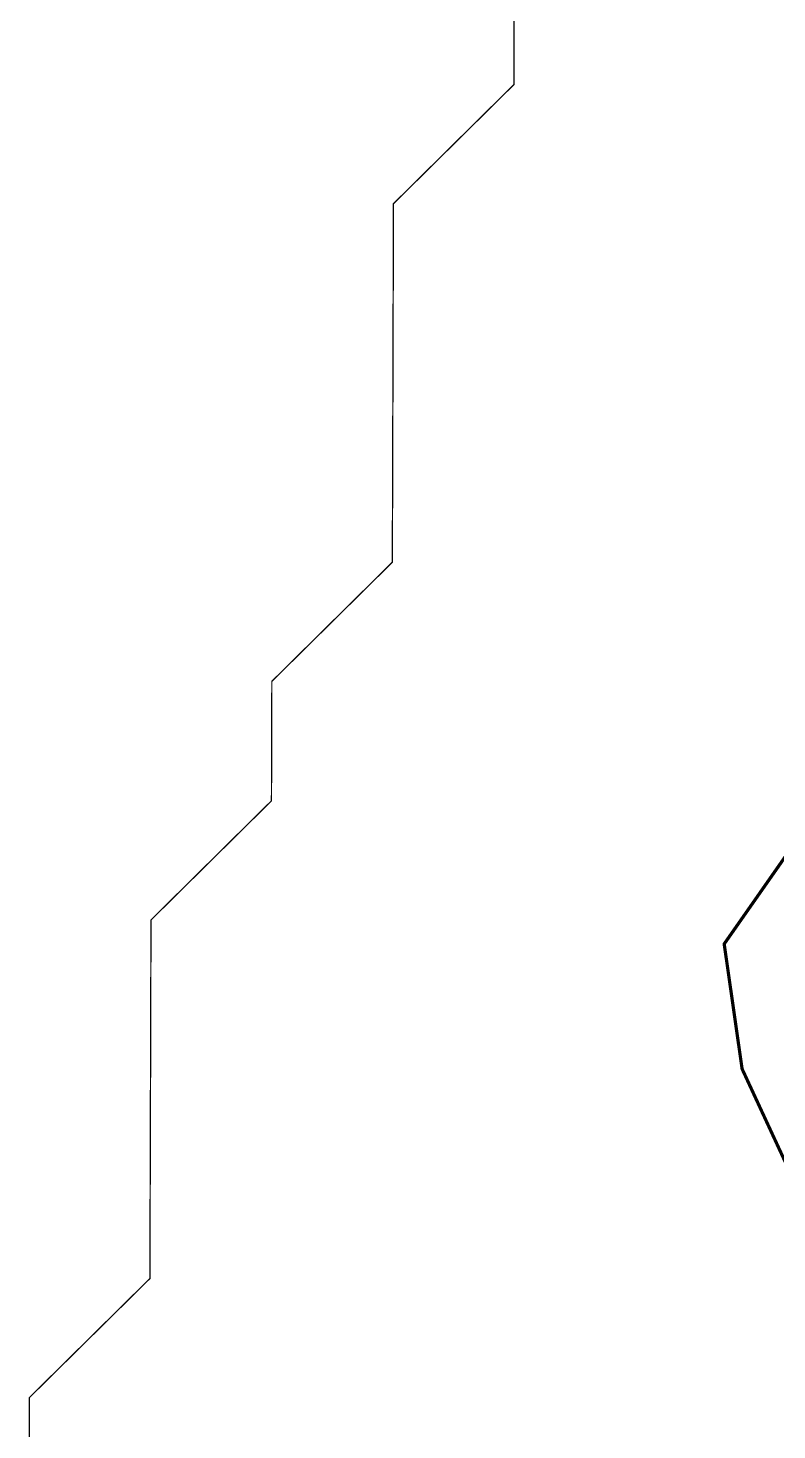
# Model space of a CAD drawing. Header units: metres. Extents: x 561401 to 594056, y 8460144 to 8508504.
# Drawn here: x 578631.9 to 578747.7, y 8494169.3 to 8494385.8 of the extents above; entities that cross this region are included whole.
import ezdxf

# ---------------------------------------------------------------- set-up
doc = ezdxf.new("R2010")
doc.units = ezdxf.units.M
doc.layers.add('1.1. DERECHO DE VIA', color=230, linetype='Continuous')
doc.layers.add('1.2. AFECTADOS BASE GRAFICA SUNARP', color=150, linetype='Continuous')

msp = doc.modelspace()

# ---------------------------------------------------------------- linework, layer by layer
at = {"layer": '1.1. DERECHO DE VIA', "color": 230, "linetype": 'Continuous', "lineweight": 40, "ltscale": 0.2, "const_width": 0.5}
msp.add_lwpolyline([(578881.03, 8494191.06), (578864.13, 8494182.56), (578843.65, 8494177.64), (578824.21, 8494182.14), (578804.46, 8494185.12), (578785.08, 8494189.97), (578765.38, 8494193.4), (578750.68, 8494206.92), (578742.27, 8494225.05), (578739.5, 8494244.35), (578750.84, 8494260.55), (578768.22, 8494269.83), (578787.68, 8494268.7), (578805.07, 8494260.73), (578824.98, 8494263.44), (578842.49, 8494270.01), (578852.74, 8494286.6), (578859.49, 8494305.43), (578866.41, 8494324.19)], dxfattribs=at)
at = {"layer": '1.2. AFECTADOS BASE GRAFICA SUNARP', "color": 64, "linetype": 'Continuous', "lineweight": -3, "const_width": 0.2}
for points in [[(578632.02, 8494137.39), (578632.13, 8494174.3), (578650.76, 8494192.69), (578650.81, 8494211.15), (578650.87, 8494229.6), (578650.92, 8494248.05), (578669.54, 8494266.45), (578669.6, 8494284.9), (578688.22, 8494303.29), (578688.28, 8494321.75), (578688.39, 8494358.65), (578707.01, 8494377.05), (578707.07, 8494395.5), (578707.18, 8494432.4), (578707.24, 8494450.85), (578707.29, 8494469.31), (578725.92, 8494487.7), (578725.97, 8494506.15), (578744.65, 8494543), (578744.71, 8494561.46), (578744.76, 8494579.91), (578744.82, 8494598.36), (578744.87, 8494616.81)], [(578744.87, 8494616.81), (578744.82, 8494598.36), (578744.76, 8494579.91), (578744.71, 8494561.46), (578744.65, 8494543), (578725.97, 8494506.15), (578725.92, 8494487.7), (578707.29, 8494469.31), (578707.24, 8494450.85), (578707.18, 8494432.4), (578707.07, 8494395.5), (578707.01, 8494377.05), (578688.39, 8494358.65), (578688.28, 8494321.75), (578688.22, 8494303.29), (578669.6, 8494284.9), (578669.54, 8494266.45), (578650.92, 8494248.05), (578650.87, 8494229.6), (578650.81, 8494211.15), (578650.76, 8494192.69), (578632.13, 8494174.3), (578632.02, 8494137.39)]]:
    msp.add_lwpolyline(points, dxfattribs=at)

doc.saveas('drawing.dxf')
